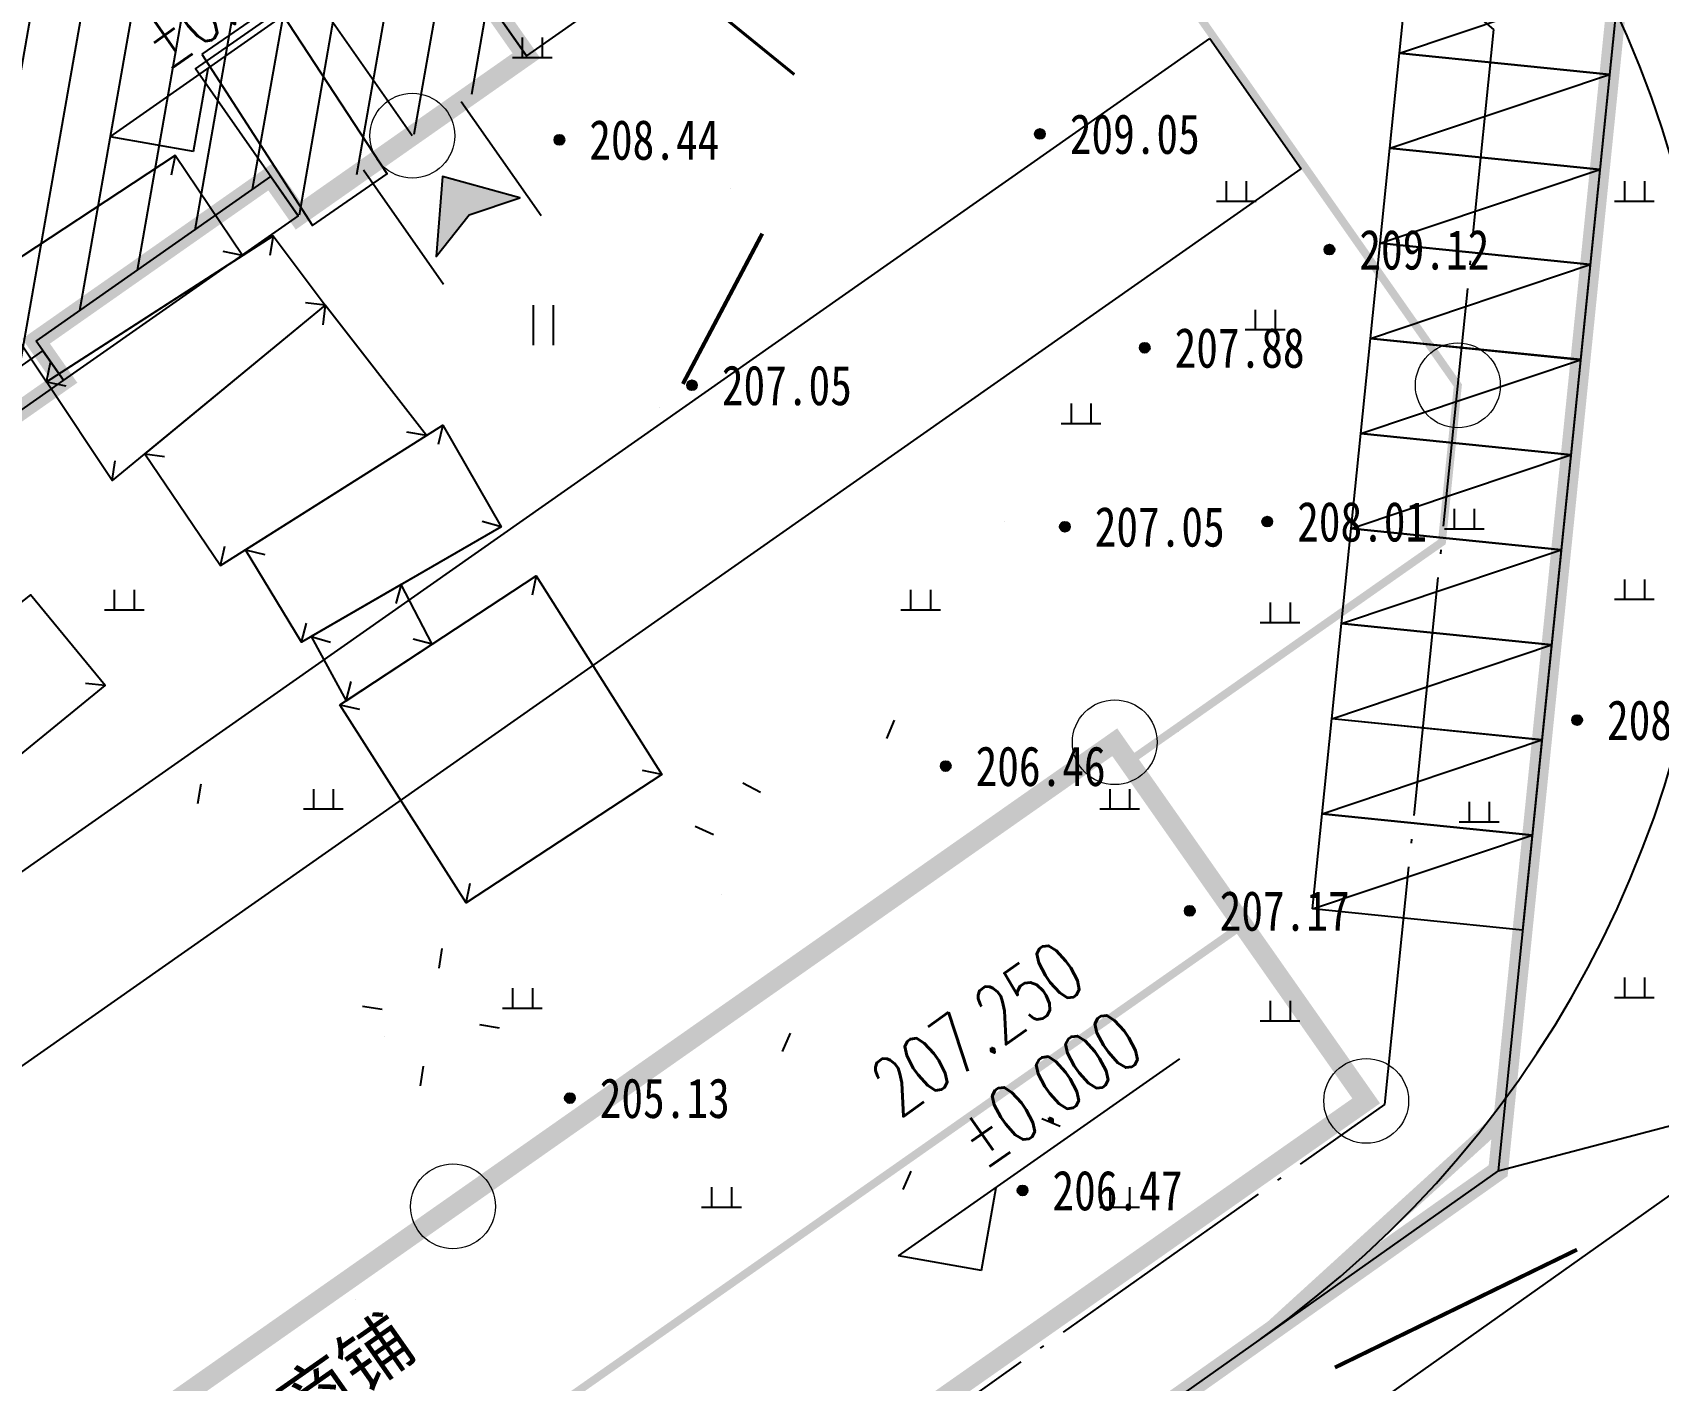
# Model space of a CAD drawing. Extents: x 36524600 to 36525730, y 2746759 to 2747713.
# Drawn here: x 36525026.23 to 36525067.07, y 2747370.36 to 2747404.21 of the extents above; entities that cross this region are included whole.
import ezdxf
from ezdxf.enums import TextEntityAlignment as Align

# ---------------------------------------------------------------- set-up
doc = ezdxf.new("R2010")
doc.units = 0
doc.header["$LTSCALE"] = 1000
doc.header["$MEASUREMENT"] = 0
for name, pattern in [('DASH', [0.35, 0.25, -0.1]), ('DOTE', [2.42, 2, -0.2, 0.02, -0.2]), ('X2', [10, 8, -2])]:
    doc.linetypes.add(name, pattern=pattern)
for name, color, linetype in [('0-用地红线', 1, 'DOTE'), ('0-规划地下室', 2, 'Continuous'), ('0-规划建筑', 34, 'Continuous'), ('0-规划车位', 8, 'Continuous'), ('0-规划道路', 4, 'Continuous'), ('_0', 7, 'Continuous'), ('DGX', 251, 'Continuous'), ('DIM_COOR', 3, 'Continuous'), ('DIM_ELEV', 3, 'Continuous'), ('DLSS', 4, 'Continuous'), ('DMTZ', 3, 'Continuous'), ('GCD', 252, 'Continuous'), ('GXYZ', 2, 'Continuous'), ('JMD', 6, 'Continuous'), ('PP-DX-PT', 251, 'Continuous'), ('PUB_TEXT', 7, 'Continuous'), ('ZBTZ', 3, 'Continuous'), ('道路', 251, 'Continuous')]:
    doc.layers.add(name, color=color, linetype=linetype)
doc.layers.add('详细勘察布点方案1', color=96, linetype='Continuous', lineweight=5)
doc.styles.add('_TCH_DIM', font='SIMPLEX', dxfattribs={"bigfont": 'GBCBIG'})
doc.styles.add('正等线体', font='宋体.shx', dxfattribs={"bigfont": '@@gbcbig.shx'})
doc.styles.add('黑体', font='simhei.ttf')
doc.linetypes.add('10421', pattern='A,2,[150,AAA.SHX,S=0.5,R=0,X=0,Y=0.5],1e-11', length=2)
doc.linetypes.add('1161', pattern='A,0,[149,AAA.SHX,S=0.15,R=0,X=0,Y=0],-1.6', length=1.6)
doc.linetypes.add('536', pattern='A,9.4,[169,AAA.SHX,S=1,R=0,X=0,Y=0.15],0.6', length=10)

# ---------------------------------------------------------------- blocks, each defined once
blk = doc.blocks.new('A$C140B4F17')
at = {"layer": '0-规划车位'}
blk.add_line((-1200, 2650), (1200, -2650), dxfattribs=at)
blk.add_lwpolyline([(-1200, 2650), (1200, 2650), (1200, -2650), (-1200, -2650)], close=True, dxfattribs=at)
blk = doc.blocks.new('A$C0AB94B1E')
h = blk.add_hatch()
h.set_pattern_fill('ANSI31', color=253, scale=10)
h.paths.add_polyline_path([(3.5, -2.25), (3.5, -1.05), (11, -1.05), (11, -2.25), (17.8, -2.25), (17.8, 3.85), (17.8, 3.85), (17.8, 7.05), (11, 7.05), (11, 6.45), (7.5, 6.45), (7.5, 9.15), (6.5, 9.15), (6.5, 7.65), (5.3, 7.65), (5.3, 10.35), (-2.3, 10.35), (-2.3, 7.65), (-3.7, 7.65), (-3.7, 7.05), (-9.5, 7.05), (-9.5, 7.05), (-14.5, 7.05), (-14.5, -2.25), (-10.7, -2.25), (-10.7, -1.05), (-3.5, -1.05), (-3.5, -2.25)])
at = {"layer": '0-规划建筑'}
blk.add_line((14, -1.35), (14, -2.25), dxfattribs=at)
at = {"layer": '0-规划建筑', "const_width": 0.5}
blk.add_lwpolyline([(3.5, -2.25), (3.5, -1.05), (11, -1.05), (11, -2.25), (17.8, -2.25), (17.8, 3.85), (17.8, 3.85), (17.8, 7.05), (11, 7.05), (11, 6.45), (7.5, 6.45), (7.5, 9.15), (6.5, 9.15), (6.5, 7.65), (5.3, 7.65), (5.3, 10.35), (-2.3, 10.35), (-2.3, 7.65), (-3.7, 7.65), (-3.7, 7.05), (-9.5, 7.05), (-9.5, 7.05), (-14.5, 7.05), (-14.5, -2.25), (-10.7, -2.25), (-10.7, -1.05), (-3.5, -1.05), (-3.5, -2.25)], close=True, dxfattribs=at)
at = {"layer": '0-规划建筑'}
for points in [[(-10.1, 9.15), (-3.7, 9.15), (-3.7, 7.05), (-10.1, 7.05)], [(-3.7, 9.15), (-2.3, 9.15), (-2.3, 7.65), (-3.7, 7.65)], [(5.3, 7.65), (6.5, 7.65), (6.5, 9.15), (5.3, 9.15)], [(7.5, 6.45), (7.5, 9.15), (13.4, 9.15), (13.4, 7.05), (11, 7.05), (11, 6.45)], [(-14.5, 7.05), (-9.5, 7.05), (-9.5, 3.85), (-14.5, 3.85)], [(-10.7, -1.05), (-3.5, -1.05), (-3.5, -2.25), (-10.7, -2.25)], [(11, -2.25), (3.5, -2.25), (3.5, -1.05), (11, -1.05)], [(-14.5, -1.35), (-10.7, -1.35), (-10.7, -2.25), (-14.5, -2.25)], [(11, -1.35), (17.8, -1.35), (17.8, -2.25), (11, -2.25)]]:
    blk.add_lwpolyline(points, close=True, dxfattribs=at)
for points in [[(-3.5, -2.25), (-3.5, 2.25), (0.1, 2.25), (0.1, 3.65), (2.2, 3.65), (2.2, 2.25), (3.5, 2.25), (3.5, -2.25)], [(0, -2.25), (0, 2.25)]]:
    blk.add_lwpolyline(points, dxfattribs=at)
blk = doc.blocks.new('fdsafadf')
at = {"layer": '_0'}
h = blk.add_hatch(color=1, dxfattribs=at)
h.dxf.hatch_style = 1
h.paths.add_polyline_path([(0, -0.236), (-0.263, 0.655), (0.813, -0.236), (-0.263, -1.128)])
at = {"layer": '_0', "color": 1}
blk.add_lwpolyline([(0, -0.236), (-0.263, 0.655), (0.813, -0.236), (-0.263, -1.128)], close=True, dxfattribs=at)
blk = doc.blocks.new('gc121')
at = {"color": 253}
for p, q in [((-0.5, -1), (-0.5, 1)), ((0.5, -1), (0.5, 1))]:
    blk.add_line(p, q, dxfattribs=at)
blk = doc.blocks.new('gc200')
h = blk.add_hatch(color=256)
edge = h.paths.add_edge_path()
edge.add_arc((0, 0), 0.25, 0, 360)
blk.add_circle((0, 0), 0.25)
blk = doc.blocks.new('dxt')
at = {"color": 253}
for p, q in [((36525038.534, 2747404.086, 213.132), (36525038.534, 2747403.586, 213.132)), ((36525039.034, 2747404.086, 213.132), (36525039.034, 2747403.586, 213.132)), ((36525038.284, 2747403.586, 213.132), (36525039.284, 2747403.586, 213.132)), ((36525056.216, 2747400.481), (36525056.216, 2747399.981)), ((36525056.716, 2747400.481), (36525056.716, 2747399.981)), ((36525066.216, 2747400.481), (36525066.216, 2747399.981)), ((36525066.716, 2747400.481), (36525066.716, 2747399.981)), ((36525055.966, 2747399.981), (36525056.966, 2747399.981)), ((36525065.966, 2747399.981), (36525066.966, 2747399.981)), ((36525056.942, 2747397.252), (36525056.942, 2747396.752)), ((36525057.442, 2747397.252), (36525057.442, 2747396.752)), ((36525056.692, 2747396.752), (36525057.692, 2747396.752)), ((36525052.316, 2747394.896), (36525052.316, 2747394.396)), ((36525052.816, 2747394.896), (36525052.816, 2747394.396)), ((36525052.066, 2747394.396), (36525053.066, 2747394.396)), ((36525061.942, 2747392.252), (36525061.942, 2747391.752)), ((36525062.442, 2747392.252), (36525062.442, 2747391.752)), ((36525061.692, 2747391.752), (36525062.692, 2747391.752)), ((36525028.287, 2747390.215, 207.632), (36525028.287, 2747389.715, 207.632)), ((36525028.787, 2747390.215, 207.632), (36525028.787, 2747389.715, 207.632)), ((36525048.287, 2747390.215, 207.937), (36525048.287, 2747389.715, 207.937)), ((36525048.787, 2747390.215, 207.937), (36525048.787, 2747389.715, 207.937)), ((36525066.216, 2747390.481), (36525066.216, 2747389.981)), ((36525066.716, 2747390.481), (36525066.716, 2747389.981)), ((36525057.316, 2747389.896), (36525057.316, 2747389.396)), ((36525057.816, 2747389.896), (36525057.816, 2747389.396)), ((36525065.966, 2747389.981), (36525066.966, 2747389.981)), ((36525028.037, 2747389.715, 207.632), (36525029.037, 2747389.715, 207.632)), ((36525048.037, 2747389.715, 207.937), (36525049.037, 2747389.715, 207.937)), ((36525057.066, 2747389.396), (36525058.066, 2747389.396)), ((36525033.287, 2747385.215, 207.632), (36525033.287, 2747384.715, 207.632)), ((36525033.787, 2747385.215, 207.632), (36525033.787, 2747384.715, 207.632)), ((36525053.287, 2747385.215, 207.709), (36525053.287, 2747384.715, 207.709)), ((36525053.787, 2747385.215, 207.709), (36525053.787, 2747384.715, 207.709)), ((36525033.037, 2747384.715, 207.632), (36525034.037, 2747384.715, 207.632)), ((36525053.037, 2747384.715, 207.709), (36525054.037, 2747384.715, 207.709)), ((36525062.316, 2747384.896), (36525062.316, 2747384.396)), ((36525062.816, 2747384.896), (36525062.816, 2747384.396)), ((36525062.066, 2747384.396), (36525063.066, 2747384.396)), ((36525066.216, 2747380.481), (36525066.216, 2747379.981)), ((36525066.716, 2747380.481), (36525066.716, 2747379.981)), ((36525038.287, 2747380.215, 207.739), (36525038.287, 2747379.715, 207.739)), ((36525038.787, 2747380.215, 207.739), (36525038.787, 2747379.715, 207.739)), ((36525038.037, 2747379.715, 207.739), (36525039.037, 2747379.715, 207.739)), ((36525057.316, 2747379.896), (36525057.316, 2747379.396)), ((36525057.816, 2747379.896), (36525057.816, 2747379.396)), ((36525065.966, 2747379.981), (36525066.966, 2747379.981)), ((36525057.066, 2747379.396), (36525058.066, 2747379.396)), ((36525043.287, 2747375.215, 207.8), (36525043.287, 2747374.715, 207.8)), ((36525043.787, 2747375.215, 207.8), (36525043.787, 2747374.715, 207.8)), ((36525053.287, 2747375.215, 207.709), (36525053.287, 2747374.715, 207.709)), ((36525053.787, 2747375.215, 207.709), (36525053.787, 2747374.715, 207.709)), ((36525043.037, 2747374.715, 207.8), (36525044.037, 2747374.715, 207.8)), ((36525053.037, 2747374.715, 207.709), (36525054.037, 2747374.715, 207.709))]:
    blk.add_line(p, q, dxfattribs=at)
at = {"color": 253, "linetype": 'Continuous', "const_width": 0.4, "flags": 128}
blk.add_lwpolyline([(36524922.616, 2747344.938), (36524949.85, 2747323.482), (36524956.19, 2747318.343), (36524981.121, 2747317.663), (36525049.006, 2747365.698), (36525057.08, 2747371.412), (36525063.179, 2747376.968), (36525066.001, 2747404.762), (36525064.287, 2747407.911), (36525064.287, 2747407.911), (36525039.283, 2747426.847)], close=True, dxfattribs=at)
at = {"layer": 'DGX', "color": 253, "linetype": 'Continuous', "const_width": 0.075, "flags": 128}
blk.add_lwpolyline([(36525045.366, 2747403.159), (36525044.41, 2747403.935), (36525043.571, 2747404.617)], dxfattribs=at)
at = {"layer": 'DLSS', "color": 253, "linetype": 'X2'}
for radius, start in [(30, 332.8353), (27, 305.2834)]:
    blk.add_arc((36525041.484, 2747393.452), radius, start, 58.6566, dxfattribs=at)
at = {"layer": 'DMTZ', "color": 253, "linetype": '10421', "flags": 128}
for points, const_width, elevation in [([(36525114.148, 2747383.161), (36525113.93, 2747393.056), (36525113.598, 2747394.726), (36525110.478, 2747400.496), (36525108.325, 2747403.033), (36525107.139, 2747403.97), (36525105.63, 2747404.49), (36525101.725, 2747404.637), (36525096.889, 2747406.254), (36525094.174, 2747406.302), (36525090.954, 2747407.008), (36525086.634, 2747406.762), (36525085.217, 2747405.937), (36525084.346, 2747404.786), (36525083.404, 2747404.624), (36525076.998, 2747406.798), (36525067.252, 2747408.51), (36525061.551, 2747408.579), (36525058.074, 2747407.666), (36525053.009, 2747405.353), (36525048.603, 2747404.042), (36525043.307, 2747402.597), (36525041.076, 2747402.386), (36525039.057, 2747402.288), (36525036.747, 2747403.691), (36525035.48, 2747405.753), (36525033.307, 2747412.778), (36525029.013, 2747421.757), (36525025.247, 2747425.488), (36525021.012, 2747428.756), (36525015.032, 2747433.661), (36525012.836, 2747435.594), (36525010.222, 2747438.541), (36525008.767, 2747440.5), (36525005.691, 2747446.309), (36525004.521, 2747449.922), (36525004.103, 2747453.218), (36525004.158, 2747457.366), (36525004.346, 2747461.068), (36525003.833, 2747466.322), (36524999.172, 2747478.694), (36524996.93, 2747482.765), (36524994.423, 2747491.584), (36524992.957, 2747497.838), (36524991.208, 2747506.075), (36524988.345, 2747520.412), (36524984.663, 2747529.207), (36524983.82, 2747532.506)], 0.0000022, 200), ([(36525065.94, 2747368.218), (36525066.402, 2747370.559)], 0.00000221, 209.944)]:
    blk.add_lwpolyline(points, dxfattribs=dict(at, const_width=const_width, elevation=elevation))
for points, elevation in [([(36525066.402, 2747370.559, 0.00000221, 0.00000221, 0), (36525068.573, 2747373.615, 0.00000221, 0.00000221, 0), (36525073.262, 2747376.84, 0.00000221, 0.00000221, 0), (36525075.093, 2747380.436, 0.00000221, 0.00000221, 0), (36525076.32, 2747384.15, 0.00000221, 0.00000221, 0), (36525077.944, 2747391.845, 0.00000221, 0.00000221, 0), (36525077.942, 2747393.531, 0.00000221, 0.00000221, 0), (36525077.568, 2747394.765, 0.00000221, 0.00000221, 0), (36525076.488, 2747397.375, 0.00000221, 0.00000221, 0), (36525075.023, 2747399.128, 0.00000221, 0.00000221, 0), (36525072.764, 2747400.782, 0.00000221, 0.00000221, 0), (36525070.359, 2747402.076, 0.00000221, 0.00000221, 0), (36525067.467, 2747403.078, 0.00000221, 0.00000221, 0), (36525062.743, 2747403.925, 0.00000221, 0.00000221, 0), (36525060.992, 2747403.466, 0.00000221, 0.00000221, 0), (36525059.721, 2747403.572, 0.00000221, 0.00000221, 0), (36525055.661, 2747405.502, 0.00000221, 0.00000221, 0), (36525054.206, 2747405.899, 0.00000221, 0.00000221, 0)], 209.913), ([(36525063.902, 2747396.406, 0.00000221, 0.00000221, 0), (36525057.538, 2747399.072, 0.00000221, 0.00000221, 0), (36525053.696, 2747400.959, 0.00000221, 0.00000221, 0), (36525052.38, 2747401.465, 0.00000221, 0.00000221, 0), (36525051.535, 2747401.667, 0.00000221, 0.00000221, 0), (36525050.656, 2747401.447, 0.00000221, 0.00000221, 0), (36525046.466, 2747403.46, 0.00000221, 0.00000221, 0)], 209.055), ([(36525077.265, 2747388.688, 0.00000221, 0.00000221, 0), (36525075.548, 2747389.881, 0.00000221, 0.00000221, 0), (36525075.202, 2747390.426, 0.00000221, 0.00000221, 0), (36525074.889, 2747391.128, 0.00000221, 0.00000221, 0), (36525074.44, 2747393.221, 0.00000221, 0.00000221, 0), (36525072.291, 2747396.942, 0.00000221, 0.00000221, 0), (36525069.737, 2747398.396, 0.00000221, 0.00000221, 0), (36525062.326, 2747400.447, 0.00000221, 0.00000221, 0), (36525061.24, 2747401.557, 0.00000221, 0.00000221, 0), (36525060.224, 2747403.481, 0.00000221, 0.00000221, 0)], 210.466), ([(36525064.226, 2747381.752, 0.00000221, 0.00000221, 0), (36525062.169, 2747388.732, 0.00000221, 0.00000221, 0), (36525060.806, 2747391.758, 0.00000221, 0.00000221, 0), (36525058.153, 2747394.679, 0.00000221, 0.00000221, 0), (36525053.739, 2747396.845, 0.00000221, 0.00000221, 0), (36525044.561, 2747399.164, 0.00000221, 0.00000221, 0), (36525042.192, 2747402.492, 0.00000221, 0.00000221, 0)], 208.358), ([(36525048.626, 2747349.981, 0.00000221, 0.00000221, 0), (36525051.058, 2747353.134, 0.00000221, 0.00000221, 0), (36525053.346, 2747359.226, 0.00000221, 0.00000221, 0), (36525056.271, 2747364.396, 0.00000221, 0.00000221, 0), (36525058.43, 2747368.725, 0.00000221, 0.00000221, 0), (36525058.877, 2747369.685, 0.00000221, 0.00000221, 0), (36525058.957, 2747370.24, 0.00000221, 0.00000221, 0), (36525058.944, 2747370.689, 0.00000221, 0.00000221, 0), (36525058.75, 2747371.33, 0.00000221, 0.00000221, 0), (36525058.776, 2747371.769, 0.00000221, 0.00000221, 0), (36525059.426, 2747373.214, 0.00000221, 0.00000221, 0), (36525060.687, 2747374.957, 0.00000221, 0.00000221, 0), (36525063.312, 2747377.13, 0.00000221, 0.00000221, 0), (36525064.284, 2747379.039, 0.00000221, 0.00000221, 0), (36525064.226, 2747381.752, 0.00000221, 0.00000221, 0), (36525065.077, 2747386.267, 0.00000221, 0.00000221, 0), (36525064.708, 2747388.282, 0.00000221, 0.00000221, 0), (36525063.008, 2747391.617, 0.00000221, 0.00000221, 0), (36525062.921, 2747393.259, 0.00000221, 0.00000221, 0), (36525063.902, 2747396.406, 0.00000221, 0.00000221, 0)], 208.162), ([(36525066.402, 2747370.559, 0.00000221, 0.00000221, 0), (36525065.693, 2747372.13, 0.00000221, 0.00000221, 0), (36525065.024, 2747373.648, 0.00000221, 0.00000221, 0), (36525065.096, 2747374.136, 0.00000221, 0.00000221, 0), (36525066.506, 2747375.274, 0.00000221, 0.00000221, 0), (36525067.224, 2747376.271, 0.00000221, 0.00000221, 0), (36525067.902, 2747377.836, 0.00000221, 0.00000221, 0), (36525069.279, 2747383.486, 0.00000221, 0.00000221, 0), (36525069.007, 2747387.302, 0.00000221, 0.00000221, 0), (36525067.459, 2747390.729, 0.00000221, 0.00000221, 0), (36525063.902, 2747396.406, 0.00000221, 0.00000221, 0)], 209.099), ([(36525052.102, 2747366.808, 0.00000221, 0.00000221, 0), (36525052.308, 2747367.235, 0.00000221, 0.00000221, 0), (36525052.58, 2747368.013, 0.00000221, 0.00000221, 0), (36525055.027, 2747372.528, 0.00000221, 0.00000221, 0), (36525055.858, 2747375.994, 0.00000221, 0.00000221, 0), (36525056.225, 2747379.778, 0.00000221, 0.00000221, 0), (36525056.225, 2747382.095, 0.00000221, 0.00000221, 0), (36525055.505, 2747384.927, 0.00000221, 0.00000221, 0), (36525054.578, 2747388.223, 0.00000221, 0.00000221, 0), (36525051.694, 2747391.423, 0.00000221, 0.00000221, 0), (36525046.332, 2747394.057, 0.00000221, 0.00000221, 0), (36525042.566, 2747395.388, 0.00000221, 0.00000221, 0)], 207.709)]:
    blk.add_lwpolyline(points, format="xyseb", dxfattribs=dict(at, elevation=elevation))
at = {"layer": 'GXYZ', "color": 253, "linetype": '536', "elevation": 209.357, "flags": 128}
blk.add_lwpolyline([(36525030.486, 2747403.666), (36525033.262, 2747399.37), (36525035.139, 2747400.664), (36525032.338, 2747404.946)], close=True, dxfattribs=at)
at = {"layer": 'JMD', "color": 253, "linetype": 'Continuous'}
for p, q in [((36525029.816, 2747401.124), (36525029.717, 2747400.634)), ((36525032.278, 2747399.106), (36525032.189, 2747398.614)), ((36525031.509, 2747398.611), (36525031.019, 2747398.712)), ((36525033.581, 2747397.37), (36525033.085, 2747397.429)), ((36525033.581, 2747397.37), (36525033.526, 2747396.873)), ((36525026.581, 2747395.438), (36525026.683, 2747395.928)), ((36525026.581, 2747395.438), (36525027.071, 2747395.337)), ((36525036.541, 2747394.35), (36525036.421, 2747393.865)), ((36525036.13, 2747394.09), (36525035.637, 2747394.177)), ((36525029.053, 2747393.635), (36525029.548, 2747393.564)), ((36525028.237, 2747392.963), (36525028.31, 2747393.457)), ((36525038.005, 2747391.803), (36525037.522, 2747391.933)), ((36525030.958, 2747390.829), (36525031.06, 2747391.319)), ((36525031.582, 2747391.223), (36525032.069, 2747391.108)), ((36525035.495, 2747390.352), (36525035.355, 2747389.872)), ((36525038.884, 2747390.573), (36525038.778, 2747390.085)), ((36525032.986, 2747388.901), (36525033.11, 2747389.385)), ((36525033.232, 2747389.043), (36525033.713, 2747388.908)), ((36525036.274, 2747388.855), (36525035.79, 2747388.981)), ((36525028.059, 2747387.816), (36525027.561, 2747387.865)), ((36525034.11, 2747387.431), (36525034.232, 2747387.916)), ((36525033.954, 2747387.328), (36525034.443, 2747387.224)), ((36525042.038, 2747385.579), (36525041.549, 2747385.685)), ((36525037.12, 2747382.361), (36525037.225, 2747382.85)), ((36525036.516, 2747381.214, 210.762), (36525036.437, 2747380.72, 210.762)), ((36525034.517, 2747379.767, 210.762), (36525035.011, 2747379.689, 210.762)), ((36525037.964, 2747379.213, 210.762), (36525037.47, 2747379.292, 210.762)), ((36525035.975, 2747377.766, 210.762), (36525036.053, 2747378.26, 210.762))]:
    blk.add_line(p, q, dxfattribs=at)
at = {"layer": 'JMD', "color": 253}
for p, q in [((36525047.874, 2747386.945, 207.548), (36525047.682, 2747386.483, 207.567)), ((36525030.456, 2747385.339, 207.425), (36525030.379, 2747384.845, 207.591)), ((36525044.075, 2747385.369, 207.914), (36525044.517, 2747385.135, 207.789)), ((36525042.878, 2747384.283, 208.685), (36525043.333, 2747384.075, 208.548)), ((36525045.068, 2747378.626, 208.647), (36525045.273, 2747379.082, 208.651)), ((36525052.046, 2747376.741, 207.871), (36525051.585, 2747376.936, 207.866)), ((36525048.103, 2747375.157, 208.486), (36525048.301, 2747375.616, 208.445))]:
    blk.add_line(p, q, dxfattribs=at)
at = {"layer": 'JMD', "color": 253, "linetype": 'Continuous', "flags": 128}
for points, elevation in [([(36525024.925, 2747397.913), (36525026.581, 2747395.438), (36525031.509, 2747398.611), (36525029.816, 2747401.124)], 209.669), ([(36525026.581, 2747395.438), (36525032.278, 2747399.106), (36525033.581, 2747397.37), (36525028.237, 2747392.963)], 209.669), ([(36525029.053, 2747393.635), (36525030.958, 2747390.829), (36525036.13, 2747394.09), (36525033.581, 2747397.37)], 209.258), ([(36525031.582, 2747391.223), (36525036.541, 2747394.35), (36525038.005, 2747391.803), (36525032.986, 2747388.901)], 209.258), ([(36525033.232, 2747389.043), (36525034.11, 2747387.431), (36525036.274, 2747388.855), (36525035.495, 2747390.352)], 209.222)]:
    blk.add_lwpolyline(points, close=True, dxfattribs=dict(at, elevation=elevation))
for points in [[(36525033.954, 2747387.328), (36525038.884, 2747390.573), (36525042.038, 2747385.579), (36525037.12, 2747382.361)], [(36525021.393, 2747386.325), (36525023.612, 2747384.19), (36525028.059, 2747387.816), (36525026.178, 2747390.096)]]:
    blk.add_lwpolyline(points, close=True, dxfattribs=at)
at = {"layer": 'JMD', "color": 253, "linetype": 'Continuous', "const_width": 0.00000221, "flags": 128}
for points, elevation in [([(36525045.068, 2747378.626), (36525042.878, 2747384.283), (36525044.203, 2747384.761), (36525044.075, 2747385.369), (36525047.874, 2747386.945), (36525052.046, 2747376.741), (36525048.103, 2747375.157), (36525046.539, 2747379.173)], 207.8), ([(36525008.049, 2747361.122), (36525004.345, 2747366.207), (36525030.456, 2747385.339), (36525044.136, 2747366.57), (36525017.212, 2747348.675), (36525013.895, 2747353.269), (36525036.197, 2747369.798), (36525030.582, 2747377.701)], 208.209), ([(36525034.517, 2747379.767), (36525036.516, 2747381.214), (36525037.964, 2747379.213), (36525035.975, 2747377.766)], 210.762)]:
    blk.add_lwpolyline(points, close=True, dxfattribs=dict(at, elevation=elevation))
at = {"layer": 'PP-DX-PT', "color": 253, "linetype": 'Continuous'}
for p in [(36525051.535, 2747401.666, 209.05), (36525039.466, 2747401.519, 208.44), (36525058.807, 2747398.762, 209.12), (36525054.167, 2747396.296, 207.88), (36525042.796, 2747395.355, 207.05), (36525057.245, 2747391.931, 208.01), (36525052.161, 2747391.803, 207.05), (36525065.027, 2747386.948, 208.54), (36525049.169, 2747385.791, 206.46), (36525055.298, 2747382.157, 207.17), (36525039.729, 2747377.454, 205.13), (36525051.099, 2747375.136, 206.47)]:
    blk.add_point(p, dxfattribs=at)
at = {"layer": 'PP-DX-PT', "color": 253}
for p in [(36525051.535, 2747401.666, 209.05), (36525039.466, 2747401.519, 208.44), (36525058.807, 2747398.762, 209.12), (36525054.167, 2747396.296, 207.88), (36525042.796, 2747395.355, 207.05), (36525057.245, 2747391.931, 208.01), (36525052.161, 2747391.803, 207.05), (36525065.027, 2747386.948, 208.54), (36525049.169, 2747385.791, 206.46), (36525055.298, 2747382.157, 207.17), (36525039.729, 2747377.454, 205.13), (36525051.099, 2747375.136, 206.47)]:
    blk.add_point(p, dxfattribs=at)
at = {"layer": 'ZBTZ', "color": 253, "linetype": '1161', "flags": 128}
for points, elevation in [([(36525047.874, 2747386.945, 0.00000221, 0.00000221, 0), (36525045.91, 2747389.785, 0.00000221, 0.00000221, 0), (36525043.878, 2747393.128, 0.00000221, 0.00000221, 0), (36525042.051, 2747392.867, 0.00000221, 0.00000221, 0), (36525040.385, 2747393.158, 0.00000221, 0.00000221, 0), (36525039.261, 2747394.657, 0.00000221, 0.00000221, 0), (36525036.596, 2747398.03, 0.00000221, 0.00000221, 0), (36525032.971, 2747405.649, 0.00000221, 0.00000221, 0)], 209.575), ([(36525042.566, 2747395.388, 0.00000221, 0.00000221, 0), (36525040.385, 2747393.158, 0.00000221, 0.00000221, 0)], 207.819), ([(36525008.033, 2747372.569, 0.00000221, 0.00000221, 0), (36525011.156, 2747374.131, 0.00000221, 0.00000221, 0), (36525013.092, 2747373.84, 0.00000221, 0.00000221, 0), (36525013.141, 2747376.018, 0.00000221, 0.00000221, 0), (36525016.916, 2747376.405, 0.00000221, 0.00000221, 0), (36525020.647, 2747380.958, 0.00000221, 0.00000221, 0), (36525026.9, 2747386.923, 0.00000221, 0.00000221, 0), (36525028.304, 2747387.6, 0.00000221, 0.00000221, 0), (36525025.594, 2747390.988, 0.00000221, 0.00000221, 0), (36525026.949, 2747391.521, 0.00000221, 0.00000221, 0), (36525029.224, 2747390.94, 0.00000221, 0.00000221, 0), (36525033.954, 2747387.328, 0.00000221, 0.00000221, 0)], 210.006), ([(36525042.038, 2747385.579, 0.00000221, 0.00000221, 0), (36525042.878, 2747384.283, 0.00000221, 0.00000221, 0)], 210.006)]:
    blk.add_lwpolyline(points, format="xyseb", dxfattribs=dict(at, elevation=elevation))
at = {"layer": 'ZBTZ', "color": 253, "linetype": 'Continuous', "flags": 128}
for points, const_width, elevation in [([(36525042.566, 2747395.388), (36525044.561, 2747399.164)], 0.1, 207.928), ([(36525058.944, 2747370.689), (36525065.024, 2747373.648)], 0.0999, 208.804)]:
    blk.add_lwpolyline(points, dxfattribs=dict(at, const_width=const_width, elevation=elevation))
at = {"layer": 'GCD', "color": 253, "linetype": 'Continuous'}
ref = blk.add_blockref('gc200', (36525051.535, 2747401.666, 209.05), dxfattribs=dict(at, xscale=0.5, yscale=0.5, zscale=0.5))
ref.add_attrib('height', '209.05', dxfattribs={"linetype": 'Continuous', "height": 1, "style": '正等线体', "width": 0.8}).set_placement((36525052.285, 2747401.666, 209.05), align=Align.MIDDLE_LEFT)
ref = blk.add_blockref('gc200', (36525039.466, 2747401.519, 208.44), dxfattribs=dict(at, xscale=0.5, yscale=0.5, zscale=0.5))
ref.add_attrib('height', '208.44', dxfattribs={"linetype": 'Continuous', "height": 1, "style": '正等线体', "width": 0.8}).set_placement((36525040.216, 2747401.519, 208.44), align=Align.MIDDLE_LEFT)
ref = blk.add_blockref('gc200', (36525058.807, 2747398.762, 209.12), dxfattribs=dict(at, xscale=0.5, yscale=0.5, zscale=0.5))
ref.add_attrib('height', '209.12', dxfattribs={"linetype": 'Continuous', "height": 1, "style": '正等线体', "width": 0.8}).set_placement((36525059.557, 2747398.762, 209.12), align=Align.MIDDLE_LEFT)
ref = blk.add_blockref('gc200', (36525054.167, 2747396.296, 207.88), dxfattribs=dict(at, xscale=0.5, yscale=0.5, zscale=0.5))
ref.add_attrib('height', '207.88', dxfattribs={"linetype": 'Continuous', "height": 1, "style": '正等线体', "width": 0.8}).set_placement((36525054.917, 2747396.296, 207.88), align=Align.MIDDLE_LEFT)
ref = blk.add_blockref('gc200', (36525042.796, 2747395.355, 207.05), dxfattribs=dict(at, xscale=0.5, yscale=0.5, zscale=0.5))
ref.add_attrib('height', '207.05', dxfattribs={"linetype": 'Continuous', "height": 1, "style": '正等线体', "width": 0.8}).set_placement((36525043.546, 2747395.355, 207.05), align=Align.MIDDLE_LEFT)
ref = blk.add_blockref('gc200', (36525052.161, 2747391.803, 207.05), dxfattribs=dict(at, xscale=0.5, yscale=0.5, zscale=0.5))
ref.add_attrib('height', '207.05', dxfattribs={"linetype": 'Continuous', "height": 1, "style": '正等线体', "width": 0.8}).set_placement((36525052.911, 2747391.803, 207.05), align=Align.MIDDLE_LEFT)
ref = blk.add_blockref('gc200', (36525057.245, 2747391.931, 208.01), dxfattribs=dict(at, xscale=0.5, yscale=0.5, zscale=0.5))
ref.add_attrib('height', '208.01', dxfattribs={"linetype": 'Continuous', "height": 1, "style": '正等线体', "width": 0.8}).set_placement((36525057.995, 2747391.931, 208.01), align=Align.MIDDLE_LEFT)
ref = blk.add_blockref('gc200', (36525065.027, 2747386.948, 208.54), dxfattribs=dict(at, xscale=0.5, yscale=0.5, zscale=0.5))
ref.add_attrib('height', '208.54', dxfattribs={"linetype": 'Continuous', "height": 1, "style": '正等线体', "width": 0.8}).set_placement((36525065.777, 2747386.948, 208.54), align=Align.MIDDLE_LEFT)
ref = blk.add_blockref('gc200', (36525049.169, 2747385.791, 206.46), dxfattribs=dict(at, xscale=0.5, yscale=0.5, zscale=0.5))
ref.add_attrib('height', '206.46', dxfattribs={"linetype": 'Continuous', "height": 1, "style": '正等线体', "width": 0.8}).set_placement((36525049.919, 2747385.791, 206.46), align=Align.MIDDLE_LEFT)
ref = blk.add_blockref('gc200', (36525055.298, 2747382.157, 207.17), dxfattribs=dict(at, xscale=0.5, yscale=0.5, zscale=0.5))
ref.add_attrib('height', '207.17', dxfattribs={"linetype": 'Continuous', "height": 1, "style": '正等线体', "width": 0.8}).set_placement((36525056.048, 2747382.157, 207.17), align=Align.MIDDLE_LEFT)
ref = blk.add_blockref('gc200', (36525039.729, 2747377.454, 205.13), dxfattribs=dict(at, xscale=0.5, yscale=0.5, zscale=0.5))
ref.add_attrib('height', '205.13', dxfattribs={"linetype": 'Continuous', "height": 1, "style": '正等线体', "width": 0.8}).set_placement((36525040.479, 2747377.454, 205.13), align=Align.MIDDLE_LEFT)
ref = blk.add_blockref('gc200', (36525051.099, 2747375.136, 206.47), dxfattribs=dict(at, xscale=0.5, yscale=0.5, zscale=0.5))
ref.add_attrib('height', '206.47', dxfattribs={"linetype": 'Continuous', "height": 1, "style": '正等线体', "width": 0.8}).set_placement((36525051.849, 2747375.136, 206.47), align=Align.MIDDLE_LEFT)
at = {"layer": 'ZBTZ', "color": 253, "linetype": 'Continuous', "xscale": 0.5, "yscale": 0.5}
blk.add_blockref('gc121', (36525039.065, 2747396.863, 207.202), dxfattribs=at)

msp = doc.modelspace()

# ---------------------------------------------------------------- linework, layer by layer
at = {"layer": '0-用地红线', "ltscale": 0.003, "const_width": 0.5, "flags": 128}
msp.add_lwpolyline([(36525063.044, 2747375.632), (36525066.081, 2747405.549), (36525040.255, 2747427.532), (36524987.602, 2747390.442), (36524926.154, 2747347.357), (36524923.609, 2747344.165), (36524956.19, 2747318.343), (36524981.121, 2747317.663), (36525063.044, 2747375.632)], close=True, dxfattribs=at)
at = {"layer": '0-用地红线', "ltscale": 0.003, "flags": 128}
msp.add_lwpolyline([(36525060.197, 2747377.292), (36525062.938, 2747404.286), (36525040.081, 2747423.74), (36524989.327, 2747387.988), (36524928.23, 2747345.148), (36524927.83, 2747344.647), (36524957.271, 2747321.315), (36524980.204, 2747320.689)], close=True, dxfattribs=at)
at = {"layer": '0-规划地下室', "color": 5, "linetype": 'DASH', "ltscale": 0.005, "const_width": 0.2}
msp.add_lwpolyline([(36524984.085, 2747330.94), (36525008.648, 2747348.163), (36525005.778, 2747352.257), (36525020.516, 2747362.591), (36525023.386, 2747358.497), (36525056.629, 2747381.805), (36525053.758, 2747385.899), (36525061.631, 2747391.419), (36525062.031, 2747395.352), (36525045.089, 2747419.514), (36525036.001, 2747413.141), (36525035.599, 2747413.714), (36525034.453, 2747412.911), (36525032.903, 2747415.121), (36525025.37, 2747409.84), (36525027.322, 2747407.056), (36525009.669, 2747394.678), (36525007.717, 2747397.462), (36525000.43, 2747392.353), (36524998.88, 2747394.563), (36524933.41, 2747348.658)], dxfattribs=at)
at = {"layer": '0-规划建筑', "const_width": 0.5}
msp.add_lwpolyline([(36525053.414, 2747386.391), (36525020.171, 2747363.082), (36525026.486, 2747354.075), (36525059.729, 2747377.384)], close=True, dxfattribs=at)
at = {"layer": '0-规划道路', "color": 4}
for p, q in [((36525011.66, 2747373.113), (36525055.801, 2747404.063)), ((36525055.801, 2747404.063), (36525058.097, 2747400.788)), ((36525037, 2747402.484), (36525039.01, 2747399.618)), ((36525013.883, 2747369.787), (36525058.097, 2747400.788)), ((36525034.544, 2747400.762), (36525036.553, 2747397.896)), ((36525031.049, 2747349.317), (36525067.766, 2747375.298))]:
    msp.add_line(p, q, dxfattribs=at)
msp.add_lwpolyline([(36525046.266, 2747422.415), (36525066.081, 2747405.549), (36525063.044, 2747375.632), (36525029.32, 2747351.769)], dxfattribs=at)
at = {"layer": 'DIM_COOR', "color": 3}
msp.add_line((36525063.044, 2747375.632), (36525083.829, 2747381.065), dxfattribs=at)
at = {"layer": 'DIM_ELEV'}
for p, q in [((36525028.183, 2747401.592), (36525034.514, 2747406.03)), ((36525030.273, 2747401.225), (36525030.64, 2747403.314)), ((36525030.273, 2747401.225), (36525028.183, 2747401.592)), ((36525047.981, 2747373.49), (36525055.048, 2747378.444)), ((36525050.071, 2747373.123), (36525050.438, 2747375.212)), ((36525050.071, 2747373.123), (36525047.981, 2747373.49))]:
    msp.add_line(p, q, dxfattribs=at)
at = {"layer": '详细勘察布点方案1', "color": 1}
for centre in [(36525035.772, 2747401.623), (36525062.031, 2747395.352), (36525053.414, 2747386.391), (36525059.729, 2747377.384), (36525036.793, 2747374.736)]:
    msp.add_circle(centre, 1.065, dxfattribs=at)

# ---------------------------------------------------------------- block references
msp.add_blockref('dxt', (0, 0))
at = {"layer": '0-规划建筑', "rotation": 35.03673594298425}
msp.add_blockref('A$C0AB94B1E', (36525034.48, 2747403.465), dxfattribs=at)
at = {"layer": '0-规划车位', "xscale": 0.001, "yscale": 0.001, "zscale": 0.001, "rotation": 84.20196817236939}
for p in [(36525063.324, 2747404.623), (36525063.081, 2747402.236), (36525062.839, 2747399.848), (36525062.596, 2747397.46), (36525062.354, 2747395.072), (36525062.112, 2747392.685), (36525061.869, 2747390.297), (36525061.627, 2747387.909), (36525061.384, 2747385.522), (36525061.142, 2747383.134)]:
    msp.add_blockref('A$C140B4F17', p, dxfattribs=at)
at = {"layer": '道路', "xscale": -1.44, "yscale": 1.44, "zscale": 1.44, "rotation": 305.0367519569032}
msp.add_blockref('fdsafadf', (36525037.479, 2747399.832), dxfattribs=at)

# ---------------------------------------------------------------- texts
at = {"layer": 'PUB_TEXT', "style": '_TCH_DIM', "width": 0.705882}
for s, p in [('%%P0.000', (36525029.586, 2747403.217)), ('207.250', (36525047.995, 2747376.919)), ('%%P0.000', (36525050.12, 2747375.631))]:
    msp.add_text(s, height=1.4875, rotation=35.0367, dxfattribs=at).set_placement(p)
at = {"layer": 'PUB_TEXT', "linetype": 'Continuous', "style": '黑体'}
msp.add_text('商铺', height=1.3143, rotation=35.0367, dxfattribs=at).set_placement((36525032.994, 2747368.986))

doc.saveas('drawing.dxf')
